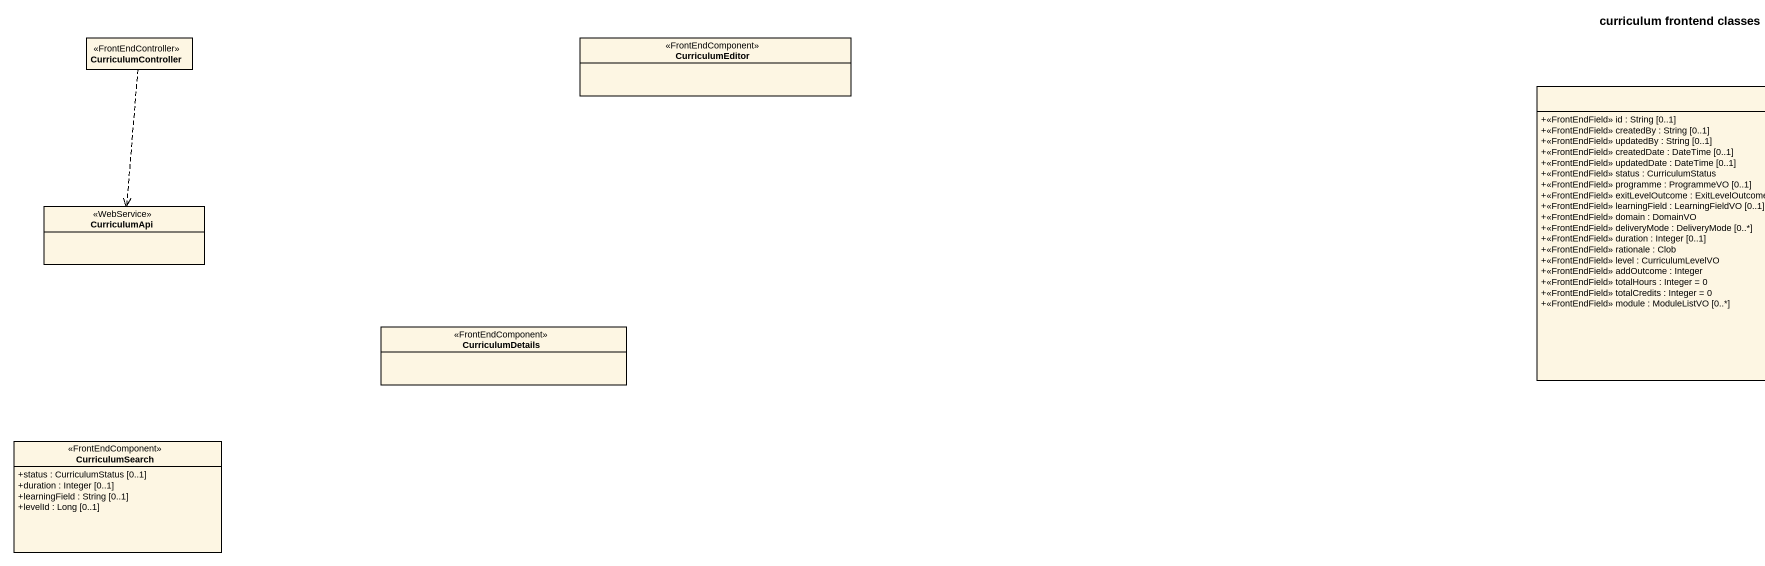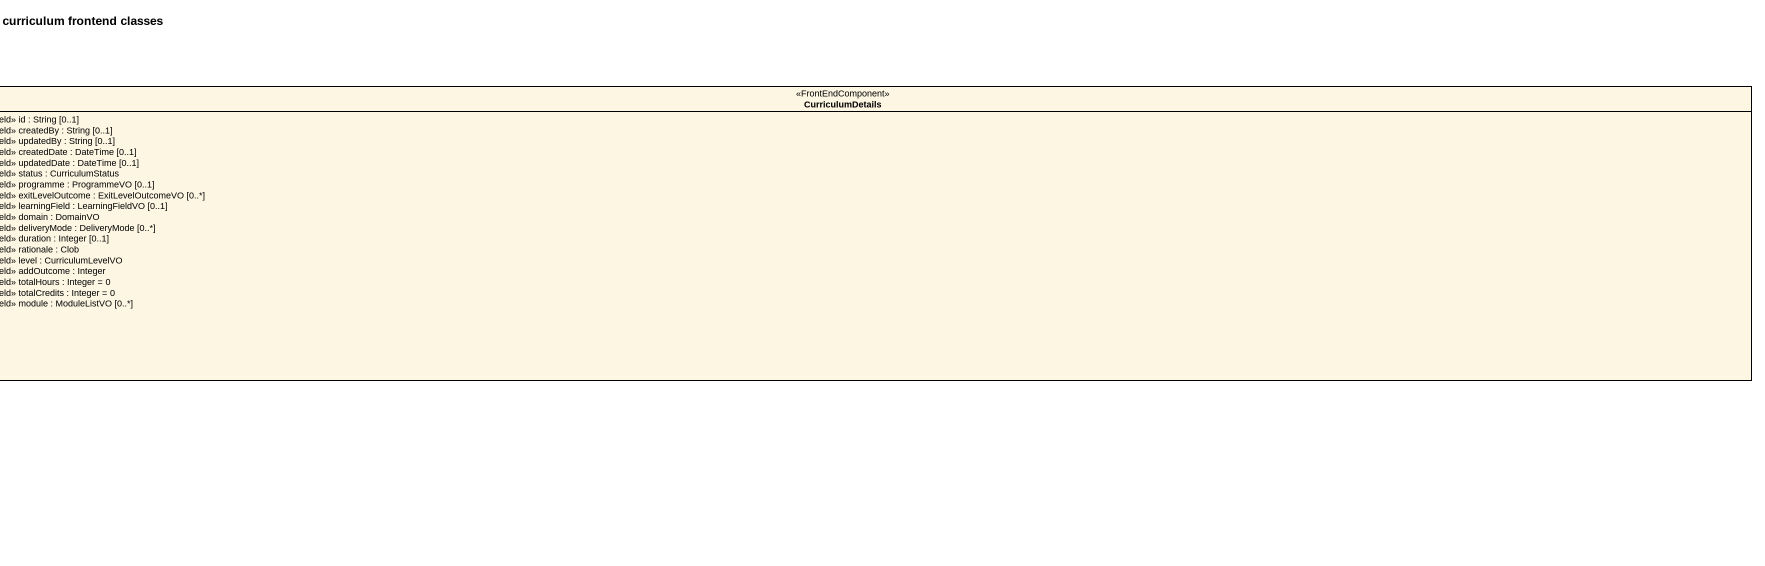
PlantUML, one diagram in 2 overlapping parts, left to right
@startuml
title curriculum frontend classes
hide circle
hide empty members
skinparam classAttributeIconSize 0
class CurriculumController <<FrontEndController>>
class CurriculumEditor <<FrontEndComponent>>
class CurriculumDetails <<FrontEndComponent>> {
  +<<FrontEndField>> id : String [0..1]
  +<<FrontEndField>> createdBy : String [0..1]
  +<<FrontEndField>> updatedBy : String [0..1]
  +<<FrontEndField>> createdDate : DateTime [0..1]
  +<<FrontEndField>> updatedDate : DateTime [0..1]
  +<<FrontEndField>> status : CurriculumStatus
  +<<FrontEndField>> programme : ProgrammeVO [0..1]
  +<<FrontEndField>> exitLevelOutcome : ExitLevelOutcomeVO [0..*]
  +<<FrontEndField>> learningField : LearningFieldVO [0..1]
  +<<FrontEndField>> domain : DomainVO
  +<<FrontEndField>> deliveryMode : DeliveryMode [0..*]
  +<<FrontEndField>> duration : Integer [0..1]
  +<<FrontEndField>> rationale : Clob
  +<<FrontEndField>> level : CurriculumLevelVO
  +<<FrontEndField>> addOutcome : Integer
  +<<FrontEndField>> totalHours : Integer = 0
  +<<FrontEndField>> totalCredits : Integer = 0
  +<<FrontEndField>> module : ModuleListVO [0..*]
}
class CurriculumApi <<WebService>>
class "CurriculumDetails" as CurriculumDetails_2 <<FrontEndComponent>>
class CurriculumSearch <<FrontEndComponent>> {
  +status : CurriculumStatus [0..1]
  +duration : Integer [0..1]
  +learningField : String [0..1]
  +levelId : Long [0..1]
}
CurriculumController ..> CurriculumApi
@enduml
